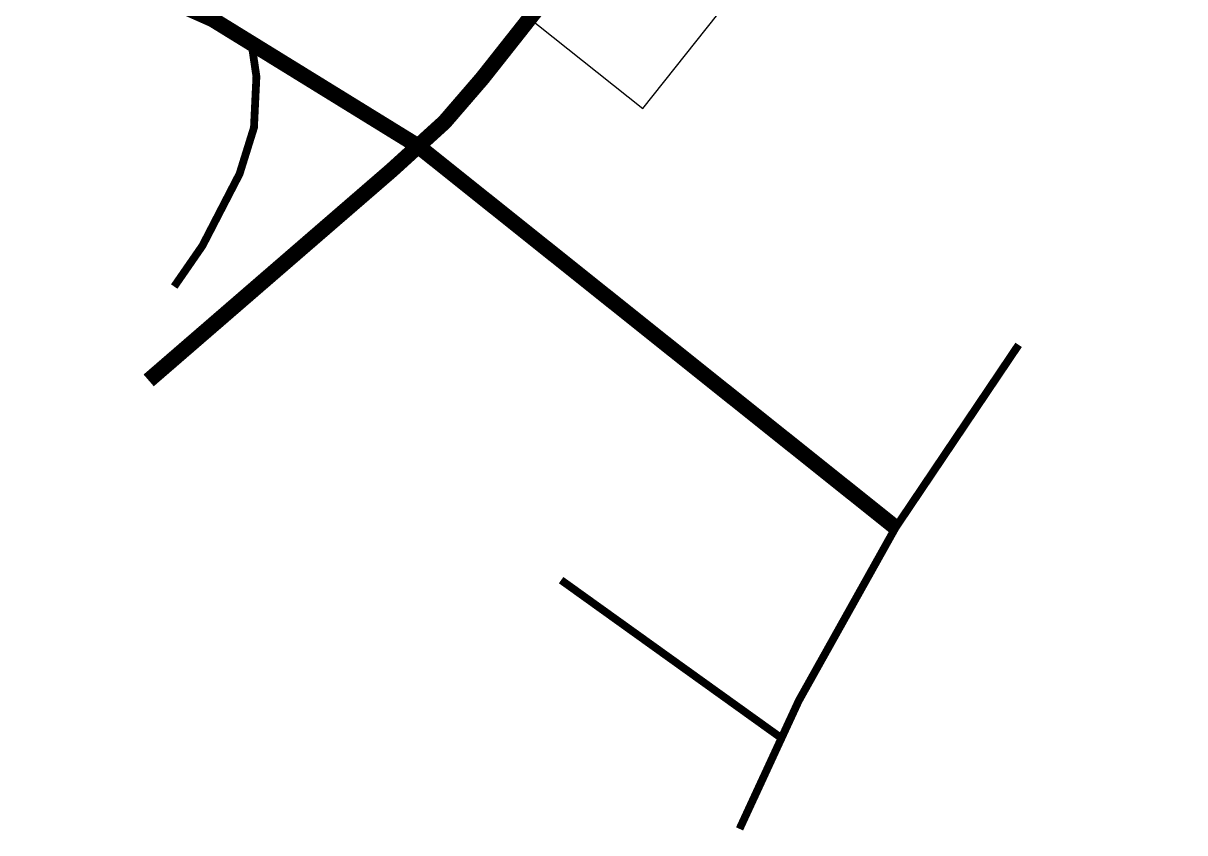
# Model space of a CAD drawing. Header units: metres. Extents: x -664657 to -643449, y -1076720 to -1062383.
# Drawn here: x -661238.9 to -660791.3, y -1066053.3 to -1065741.4 of the extents above; entities that cross this region are included whole.
import ezdxf

# ---------------------------------------------------------------- set-up
doc = ezdxf.new("R2010")
doc.units = ezdxf.units.M
doc.header["$LTSCALE"] = 0.1
doc.linetypes.add('EVENDASH', pattern=[6.35, 3.175, -3.175])
doc.layers.add('AA_THER_DOPRAVA', color=142, linetype='Continuous')
doc.layers.add('FLOATING-WINDOWS', color=2, linetype='Continuous', plot=False)

msp = doc.modelspace()

# ---------------------------------------------------------------- linework, layer by layer
at = {"layer": 'AA_THER_DOPRAVA', "color": 136, "linetype": 'EVENDASH', "ltscale": 5}
for points, const_width in [([(-660794.288, -1065376.989), (-660855.335, -1065466.537), (-660959.502, -1065622.369), (-660984.989, -1065661.938), (-661018.802, -1065708.047), (-661061.932, -1065762.62), (-661076.52, -1065779.52), (-661096.877, -1065798.04), (-661190.514, -1065879.035)], 6), ([(-661392.473, -1065627.85), (-661258.545, -1065698.957), (-661165.91, -1065739.956), (-661086.698, -1065788.78)], 6), ([(-661180.685, -1065842.879), (-661169.805, -1065827.166), (-661155.503, -1065799.486), (-661149.95, -1065781.662), (-661149.005, -1065761.991), (-661150.891, -1065749.214)], 3), ([(-660902.715, -1065935.721), (-661086.698, -1065788.78)], 6), ([(-660962.835, -1066051.794), (-660940.033, -1066002.451), (-660902.715, -1065935.721), (-660855.304, -1065865.34)], 3), ([(-661031.587, -1065955.975), (-660946.683, -1066016.842)], 3)]:
    msp.add_lwpolyline(points, dxfattribs=dict(at, const_width=const_width))
at = {"layer": 'FLOATING-WINDOWS', "linetype": 'ByBlock', "lineweight": -3}
msp.add_lwpolyline([(-661328.851, -1065512.88), (-661000.098, -1065774.263), (-660815.262, -1065541.788), (-661144.015, -1065280.404)], close=True, dxfattribs=at)

doc.saveas('drawing.dxf')
